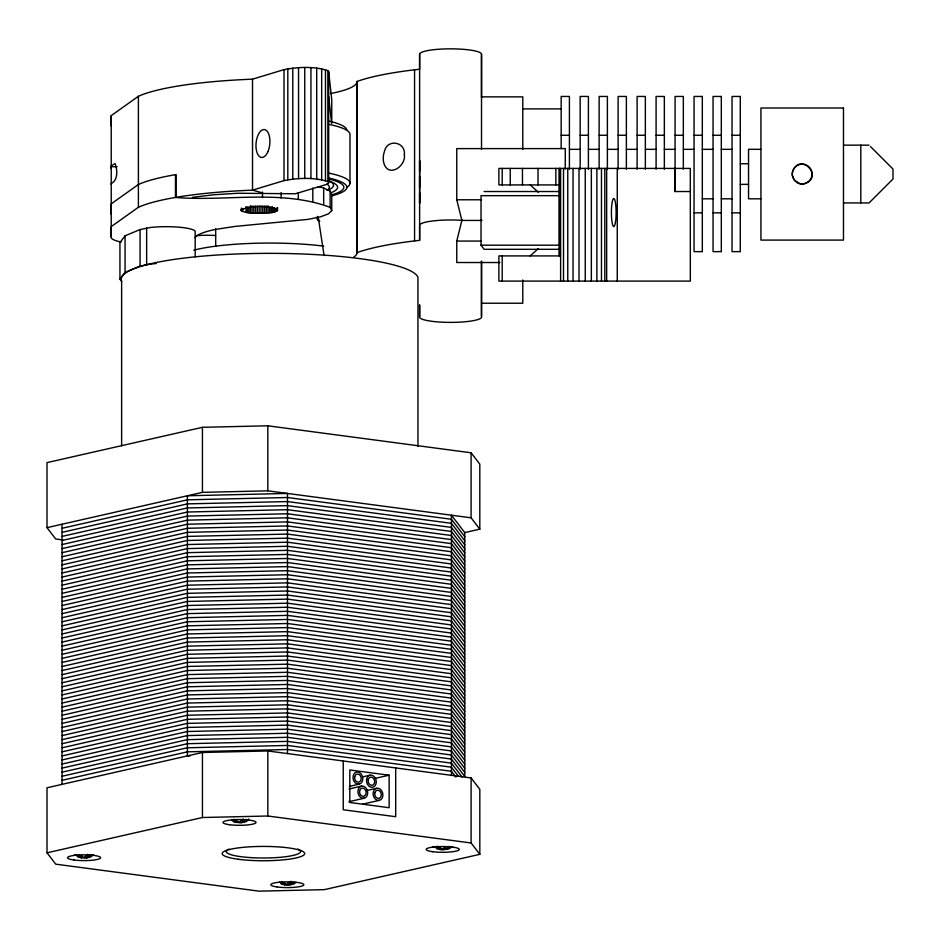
<?xml version="1.0" encoding="UTF-8"?>
<svg xmlns="http://www.w3.org/2000/svg" width="940" height="940" viewBox="0 0 940 940"><rect width="100%" height="100%" fill="white"/><g stroke="black" fill="none" stroke-linecap="round" stroke-linejoin="round"><path stroke-width="1.41" d="M111.225 184.358L111.225 183.594C118.252 180.128 117.43 169.6 115.068 163.513L111.225 165.91L111.225 168.73M121.037 242.003A41.865 7.273 0 0 1 111.225 237.08L111.225 226.599L138.403 207.282A159.283 27.66 0 0 1 173.501 197.776L175.475 197.459C226.27 201.642 281.142 189.163 330.128 207.341L331.749 210.619L328.424 213.862L320.376 216.846L308.167 219.361L234.753 226.446L215.436 229.43A90.263 15.675 0 0 0 197.447 235.364L194.909 237.573M111.225 214.32L111.225 203.827L138.403 184.51A159.283 27.66 0 0 1 173.501 175.016L176.086 174.593L176.086 197.353L183.042 196.213A159.283 27.66 0 0 1 252.519 190.15L284.009 180.609C298.333 177.907 313.878 177.084 327.872 181.608L328.683 182.677L327.872 183.758L325.475 184.757L295.43 193.758L237.902 193.252L213.591 194.78L192.383 197.353M111.225 126.113L111.225 115.62L138.392 96.303A159.283 27.66 0 0 1 252.519 79.171L284.009 69.63C298.333 66.94 313.866 66.106 327.86 70.641L328.683 71.71L331.749 99.652L331.749 122.987M317.356 216.388L317.356 219.279L319.095 221.582M419.616 192.641L419.628 203.369L419.616 160.446L419.628 171.186M481.515 261.52L481.503 316.51A31.067 5.393 0 0 1 450.565 322.385A31.067 5.393 0 0 1 419.616 316.51L419.616 305.241M481.515 149.284L481.515 54.215A30.95 5.37 0 0 0 450.577 48.845A30.95 5.37 0 0 0 419.616 54.226L419.616 69.243L408.512 70.547A172.983 30.056 0 0 0 356.883 81.498L356.765 82.697A102.977 17.884 0 0 1 330.422 93.565M481.503 97.631L481.515 54.215M419.616 187.471L419.616 176.356M356.965 81.498L356.765 253.824A102.977 17.884 0 0 1 353.405 257.372M499.892 262.519L456.758 262.519L456.758 241.063L461.869 220.418L456.758 199.785L456.758 148.602L565.269 148.602L565.269 169.083M277.664 210.372C268.065 204.744 251.05 205.461 240.605 210.055C246.069 214.144 254.411 212.746 261.003 213.263C265.961 211.993 277.899 215.049 277.664 207.493M195.179 256.843L195.179 231.969A28.976 5.029 0 0 0 180.727 227.351A28.976 5.029 0 0 0 150.447 227.48L140.072 229.536L125.067 235.834L119.944 242.579L119.944 279.168L121.66 281.413M119.944 279.168L125.067 272.412L140.084 266.126L150.447 264.07A28.976 5.029 0 0 1 156.146 263.564M445.701 846.94L442.446 848.996L438.193 847.105A10.152 7.943 77.2 0 1 437.194 846.141M530.207 255.915L538.338 248.583M244.083 822.101L240.828 822.923L236.575 822.277M291.917 884.387L286.888 885.245L284.409 884.564A10.152 6.075 -82.4 0 1 283.645 883.894M86.492 855.13L86.492 857.68L89.746 855.623A10.152 6.075 -82.4 0 0 90.51 854.601M241.933 819.833L241.933 822.371L245.187 820.315A10.152 6.075 -82.4 0 0 245.951 819.304M289.767 882.12L289.767 884.669L293.022 882.601A10.152 6.075 -82.4 0 0 293.785 881.591M445.207 846.811L445.207 849.361L448.462 847.304A10.152 6.075 -82.4 0 0 449.214 846.282M451.423 775.336L451.423 515.202L464.771 532.581L479.811 529.161L479.811 464.137L471.093 452.786L267.818 425.797L202.441 427.312L47 462.621L47 527.645L55.719 538.996L62.745 539.936M47 527.645L202.441 492.349L267.818 490.833L471.093 517.811L479.811 529.161M62.04 528.292L187.401 499.822L287.487 497.507L451.423 519.268L464.771 536.646M62.04 532.357L187.401 503.887L287.487 501.572L451.423 523.333L464.771 540.712M62.04 536.423L187.401 507.953L287.487 505.638L451.423 527.399L464.771 544.777M62.04 540.488L187.401 512.018L287.487 509.703L451.423 531.464L464.771 548.843M62.04 544.554L187.401 516.084L287.487 513.769L451.423 535.53L464.771 552.908M62.04 548.619L187.401 520.149L287.487 517.834L451.423 539.595L464.771 556.973M62.04 552.685L187.401 524.215L287.487 521.888L451.423 543.649L464.771 561.039M62.052 556.75L187.401 528.28L287.487 525.954L451.423 547.715L464.771 565.105M62.052 560.816L187.401 532.346L287.487 530.019L451.423 551.78L464.771 569.17M62.052 564.881L187.401 536.411L287.487 534.085L451.423 555.846L464.771 573.224M62.052 568.947L187.401 540.476L287.487 538.15L451.423 559.911L464.771 577.289M62.052 573.012L187.401 544.542L287.487 542.216L451.423 563.976L464.771 581.355M62.052 577.078L187.401 548.607L287.487 546.281L451.423 568.042L464.771 585.42M62.052 581.131L187.401 552.661L287.487 550.346L451.423 572.107L464.771 589.486M62.052 585.197L187.401 556.727L287.487 554.412L451.423 576.173L464.771 593.551M62.052 589.263L187.401 560.792L287.487 558.478L451.423 580.239L464.771 597.617M62.052 593.328L187.401 564.858L287.487 562.543L451.423 584.304L464.771 601.682M62.052 597.394L187.401 568.923L287.487 566.609L451.423 588.37L464.771 605.748M62.052 601.459L187.401 572.989L287.487 570.674L451.423 592.435L464.771 609.813M62.052 605.525L187.401 577.054L287.499 574.728L451.423 596.489L464.771 613.879M62.052 609.59L187.401 581.12L287.499 578.793L451.423 600.554L464.771 617.944M62.052 613.655L187.401 585.185L287.499 582.859L451.423 604.62L464.771 622.01M62.052 617.721L187.401 589.251L287.499 586.924L451.423 608.685L464.771 626.064M62.052 621.786L187.401 593.316L287.499 590.99L451.423 612.751L464.771 630.129M62.052 625.852L187.401 597.382L287.499 595.055L451.423 616.816L464.771 634.195M62.052 629.918L187.401 601.447L287.499 599.121L451.423 620.882L464.771 638.26M62.052 633.971L187.401 605.501L287.499 603.186L451.423 624.947L464.771 642.326M62.052 638.037L187.401 609.567L287.499 607.252L451.423 629.013L464.771 646.391M62.052 642.102L187.401 613.632L287.499 611.317L451.423 633.078L464.771 650.457M62.052 646.168L187.401 617.698L287.499 615.383L451.423 637.144L464.771 654.522M62.052 650.233L187.401 621.763L287.499 619.448L451.423 641.209L464.771 658.587M62.052 654.299L187.401 625.829L287.499 623.514L451.423 645.275L464.771 662.653M62.052 658.364L187.401 629.894L287.499 627.567L451.423 649.329L464.771 666.718M62.052 662.43L187.401 633.959L287.499 631.633L451.423 653.394L464.771 670.784M62.052 666.495L187.401 638.025L287.499 635.698L451.423 657.459L464.771 674.85M62.052 670.561L187.401 642.091L287.499 639.764L451.423 661.525L464.771 678.903M62.052 674.626L187.401 646.156L287.499 643.83L451.423 665.591L464.771 682.969M62.052 678.692L187.401 650.221L287.499 647.895L451.423 669.656L464.771 687.034M62.052 682.757L187.401 654.287L287.499 651.961L451.423 673.721L464.771 691.1M62.052 686.811L187.401 658.341L287.499 656.026L451.423 677.787L464.771 695.165M62.052 690.877L187.401 662.406L287.499 660.091L451.423 681.852L464.771 699.231M62.052 694.942L187.401 666.472L287.499 664.157L451.423 685.918L464.771 703.296M62.052 699.008L187.401 670.537L287.499 668.223L451.423 689.984L464.771 707.362M62.052 703.073L187.401 674.603L287.499 672.288L451.423 694.049L464.771 711.427M62.052 707.139L187.401 678.668L287.499 676.342L451.423 698.115L464.771 715.493M62.052 711.204L187.401 682.734L287.499 680.407L451.423 702.168L464.771 719.558M62.052 715.269L187.401 686.799L287.499 684.473L451.423 706.234L464.771 723.624M62.052 719.335L187.401 690.865L287.499 688.538L451.423 710.299L464.771 727.689M62.052 723.4L187.401 694.93L287.499 692.604L451.423 714.365L464.771 731.743M62.052 727.466L187.401 698.996L287.499 696.669L451.423 718.43L464.771 735.809M62.052 731.532L187.401 703.061L287.499 700.735L451.423 722.496L464.771 739.874M62.052 735.597L187.401 707.127L287.499 704.8L451.423 726.561L464.771 743.94M62.052 739.651L187.401 711.181L287.499 708.866L451.423 730.627L464.771 748.005M62.052 743.716L187.401 715.246L287.499 712.931L451.423 734.692L464.771 752.07M62.052 747.782L187.401 719.312L287.499 716.997L451.423 738.758L464.771 756.136M62.052 751.847L187.401 723.377L287.499 721.062L451.423 742.823L464.771 760.202M62.052 755.913L187.401 727.443L287.499 725.128L451.423 746.889L464.771 764.267M62.052 759.978L187.412 731.508L287.499 729.182L451.423 750.954L464.771 768.332M62.052 764.044L187.412 735.573L287.499 733.247L451.423 755.008L464.771 772.398M62.052 768.109L187.412 739.639L287.499 737.312L451.423 759.073L464.771 776.464L464.771 532.581M62.052 772.175L187.412 743.705L287.499 741.378L451.423 763.139L462.104 777.051M62.052 776.24L187.412 747.77L287.499 745.443L451.423 767.205L458.544 776.475M62.052 780.306L187.412 751.836L287.499 749.509L451.423 771.27L455.877 777.063M202.453 752.482L47.012 787.779L47.012 852.815L55.73 864.166L259.005 891.155L324.382 889.639L479.823 854.331L479.823 789.306L471.105 777.944L267.829 750.966L202.453 752.482L202.453 817.518L47.012 852.815M363.146 776.757L370.113 775.171M375.213 778.355L389.137 775.195L389.137 807.718L349.798 802.49L349.798 769.977L389.137 775.195M349.421 786.38L359.162 784.16A6.192 4.841 77.2 0 0 361.371 774.255A6.192 4.841 77.2 0 0 353.146 775.9A6.192 4.841 77.2 0 0 359.162 784.16M348.998 788.989L361.536 786.134M366.976 790.47L376.728 788.261M348.764 801.738L364.086 798.248A6.192 4.841 77.2 0 0 366.283 788.343A6.192 4.841 77.2 0 0 358.058 789.988A6.192 4.841 77.2 0 0 364.086 798.248M362.558 804.17L379.278 800.375A6.192 4.841 77.2 0 0 381.476 790.47A6.192 4.841 77.2 0 0 373.251 792.103A6.192 4.841 77.2 0 0 379.278 800.375M81.627 855.247L81.627 857.797L78.373 857.209A10.152 6.075 -82.4 0 1 76.939 855.682M440.343 846.928L440.343 849.478L437.088 848.891A10.152 6.075 -82.4 0 1 436.325 848.221M356.965 252.625A173.042 30.045 0 0 1 414.575 240.91L419.628 240.358L419.616 54.226M190.303 755.831L187.412 755.901L187.401 495.768L287.487 493.441L287.499 753.575M202.453 817.518L267.829 816.002L471.105 842.98L479.823 854.331M481.503 96.867L522.781 96.867L522.781 149.401M522.781 108.887L561.168 108.899M561.168 135.254L569.417 135.254M580.156 135.254L588.405 135.254M599.133 135.254L607.393 135.254M618.12 135.254L626.381 135.254M637.109 135.254L645.357 135.254M656.096 135.254L664.345 135.254M675.084 135.254L683.333 135.254M694.061 135.254L702.321 135.254M713.049 135.254L721.309 135.254M732.037 135.254L740.285 135.254M843.474 145.16L869.042 145.16M569.417 149.343L580.156 149.343M588.405 149.343L599.133 149.343M607.393 149.343L618.12 149.343M626.381 149.343L637.109 149.343M645.357 149.343L656.096 149.343M664.345 149.343L675.084 149.343M683.333 149.343L694.061 149.343M702.321 149.343L713.049 149.343M721.309 149.343L732.037 149.343M740.285 163.736L748.545 163.736M740.285 184.369L748.545 184.369M560.205 184.922L498.882 184.922L498.882 168.413L690.324 168.413L690.324 281.095L498.882 281.095L498.882 255.915L560.616 255.915M484.1 191.525L560.264 191.525M690.324 191.525L674.685 191.525L674.685 168.413M560.158 195.661L481.022 195.661L481.022 245.187L484.1 249.312L560.264 249.312M702.321 198.81L713.049 198.81M721.309 198.81L732.037 198.81M760.93 198.81L748.545 198.81L748.545 149.284L760.93 149.343M456.758 199.785L481.468 199.785M843.474 202.934L869.065 202.934L893 179L893 169.094L870.464 146.558M694.061 212.839L702.321 212.839M713.049 212.839L721.309 212.839M732.037 212.839L740.285 212.839M461.869 220.418L482.067 220.418M456.758 241.063L481.468 241.063M481.022 245.187L560.158 245.187M481.503 303.232L522.781 303.232L522.781 279.979M111.225 166.686L117.077 166.721M241.933 822.371L246.186 821.619A10.152 7.943 77.2 0 0 248.806 818.94M445.207 849.361L449.461 848.609A10.152 7.943 77.2 0 0 451.329 846.999M86.492 857.68L90.745 856.928A10.152 7.943 77.2 0 0 92.625 855.318M289.767 884.669L294.02 883.906A10.152 7.943 77.2 0 0 295.9 882.296M440.343 849.478L436.089 847.586A10.152 7.943 77.2 0 1 435.091 846.611M81.627 857.797L77.374 855.905A10.152 7.943 77.2 0 1 76.387 854.93M318.249 186.637L323.666 187.988L330.128 191.079L331.749 194.357L331.749 210.619M262.471 192.888L252.519 190.15L252.519 79.171M81.134 857.574L85.399 858.22L88.642 857.398A10.152 7.943 77.2 0 0 89.641 856.693M530.207 184.922L538.338 192.265M792.62 176.555L794.453 180.21L799.529 183.582A9.247 8.601 0 0 0 804.241 183.723C824.451 177.449 800.692 151.481 792.69 171.256A9.153 8.437 90 0 0 792.608 176.555M318.225 217.199L324.1 255.598M328.683 96.514L331.597 123.058M419.628 240.358L419.628 225.341A30.95 5.37 0 0 1 462.41 220.383M860.805 145.16L860.805 202.934M683.333 169.235L683.333 96.456L675.084 96.456L675.061 191.525M664.345 169.235L664.345 96.456L656.096 96.456L656.096 169.235M645.357 169.235L645.357 96.456L637.109 96.456L637.109 169.235M626.381 169.235L626.381 96.456L618.12 96.456L618.12 169.235M617.263 168.413L617.263 281.095M607.393 169.235L607.393 96.456L599.133 96.456L599.133 169.235M606.664 168.413L606.664 281.095M604.808 168.413L604.808 281.095M601.471 168.413L601.471 281.095M596.877 168.413L596.877 281.095M591.342 168.413L591.342 281.095M588.405 169.235L588.405 96.456L580.156 96.456L580.156 169.235M585.244 168.413L585.244 281.095M579.005 168.413L579.005 281.095M573.036 168.413L573.036 281.095M569.417 169.235L569.417 96.456L561.168 96.456L561.168 148.508M567.76 168.413L567.76 281.095M563.518 168.413L563.518 281.095M560.616 168.413L560.616 281.095M559.488 168.413L559.488 255.915M559.241 168.413L559.241 255.915M555.846 168.413L555.846 184.922M538.009 168.413L538.009 184.922M522.464 168.413L522.464 184.922M510.244 168.413L510.244 184.922M502.207 168.413L502.207 184.922M502.207 255.915L502.207 281.095M481.503 261.085L481.503 316.51M471.093 452.786L471.093 517.811M471.105 777.944L471.105 842.98M419.616 304.807L419.616 316.51M417.959 446.347L417.947 277.218A148.579 25.803 0 0 0 258.653 253.424A148.579 25.803 0 0 0 121.624 281.095L121.624 445.854M414.564 69.795L414.575 240.91M395.693 767.933L395.693 816.707L343.241 809.751L343.241 760.977M356.871 82.085L356.871 253.213M349.986 183.218L349.986 134.444A90.804 15.769 0 0 0 329.188 124.409M330.128 191.079L330.128 207.341M328.683 71.71L328.683 182.677M327.86 70.641L327.872 181.608M325.475 69.63L325.475 180.609M323.666 187.988L323.677 204.238M321.668 68.773L321.668 179.74M316.71 68.115L316.721 179.082M312.82 188L312.82 201.548M310.94 67.692L310.94 178.671M304.748 67.551L304.748 178.53M298.544 67.704L298.556 178.671M298.321 192.653L298.321 199.421M292.775 68.115L292.775 179.082M287.816 68.773L287.816 179.74M287.663 882.601L287.663 885.139M284.009 69.63L284.009 180.609M281.142 192.606L281.142 198.023M277.394 207.811L277.394 210.678M276.959 208.116L276.959 210.983M276.337 208.422L276.337 211.288M275.561 208.704L275.561 211.571M274.621 207.54L274.621 211.841M273.54 207.799L273.54 212.099M272.318 206.589L272.318 212.334M270.967 206.8L270.967 212.546M269.498 207L269.498 212.734M267.935 205.719L267.935 212.898M267.818 425.797L267.818 490.833M267.829 750.966L267.829 816.002M266.29 205.86L266.29 213.028M264.575 205.966L264.575 213.133M262.8 206.036L262.8 213.216M262.471 192.03L262.471 197.447M261.003 206.083L261.003 213.263M259.182 206.107L259.182 213.274M257.36 206.083L257.36 213.263M255.562 206.036L255.562 213.216M253.788 205.966L253.788 213.133M252.073 205.86L252.073 213.028M250.428 205.719L250.428 212.898M248.865 207L248.865 212.734M247.396 206.812L247.396 212.546M246.045 206.589L246.045 212.334M242.802 208.704L242.802 211.571M242.026 208.422L242.026 211.288M241.404 208.116L241.404 210.983M215.695 228.855L215.707 246.139M202.441 427.312L202.441 492.349M175.475 174.687L175.475 197.459M146.64 228.056L146.64 264.634M140.072 229.536L140.084 266.126M138.392 96.303L138.403 207.282M125.067 235.834L125.067 272.412M111.225 115.62L111.225 237.08M62.04 524.238L62.052 784.371M329.188 173.183A90.804 15.769 0 0 1 346.884 187.307M328.918 178.964A84.612 14.688 0 0 1 332.454 194.639M328.73 180.997A78.419 13.618 0 0 1 331.632 192.5M328.765 121.107A87.702 15.228 0 0 1 346.884 130.378M328.765 178.013A87.702 15.228 0 0 1 331.468 195.908M329 180.844A74.295 12.902 0 0 1 329 189.668M326.956 184.134A70.159 12.185 0 0 1 326.956 190.444M196.013 235.67A28.987 5.029 0 0 1 215.589 235.47M297.71 849.067A37.142 6.451 0 0 1 263.482 857.997A37.142 6.451 0 0 1 229.078 849.09M452.61 846.658A12.384 2.15 0 0 1 450.331 847.058M435.255 847.058A12.384 2.15 0 0 1 432.964 846.658M93.894 854.977A12.384 2.15 0 0 1 91.615 855.377M76.54 855.377A12.384 2.15 0 0 1 74.248 854.977M78.49 854.46A10.152 7.943 77.2 0 0 79.477 855.423L83.742 857.315L86.997 855.259A10.152 6.075 -82.4 0 0 87.749 854.237M281.765 881.438A10.152 7.943 77.2 0 0 282.752 882.413L287.005 884.293L290.26 882.237A10.152 6.075 -82.4 0 0 291.024 881.227M280.896 883.53A10.152 6.075 -82.4 0 0 281.647 884.199L284.902 884.775L280.649 882.895A10.152 7.943 77.2 0 1 279.65 881.92M293.785 882.778A10.152 7.943 77.2 0 1 292.904 883.682M448.345 848.374A10.152 7.943 77.2 0 1 447.358 849.079L442.329 849.948L439.838 849.255A10.152 6.075 -82.4 0 1 439.086 848.585M233.05 821.243A10.152 6.075 -82.4 0 0 233.813 821.913L237.068 822.488L232.814 820.608A10.152 7.943 77.2 0 1 231.816 819.633M243.19 818.94A10.152 6.075 -82.4 0 1 242.426 819.95L239.171 822.007L234.918 820.127A10.152 7.943 77.2 0 1 233.931 819.151M193.805 250.204A90.804 15.769 0 0 1 323.701 246.139M404.353 154.888C406.139 165.252 390.182 177.401 384.507 165.052A13.783 9.036 -81.2 0 1 384.507 151.234C387.257 138.474 405.998 141.693 404.353 154.888M702.321 96.456L694.061 96.456L694.061 251.638L702.321 251.638L702.321 96.456M721.309 96.456L713.049 96.456L713.049 251.638L721.309 251.638L721.309 96.456M740.285 96.456L732.037 96.456L732.037 251.638L740.285 251.638L740.285 96.456M843.474 108.006L760.93 108.006L760.93 240.088L843.474 240.088L843.474 108.006M319.671 221.076L317.356 219.279L319.553 221.112M267.865 151.798A14.03 6.874 -84.3 0 0 264.739 129.626A14.03 6.874 -84.3 0 0 256.197 149.143A14.03 6.874 -84.3 0 0 267.865 151.798M238.349 859.266A41.278 7.167 0 0 0 304.349 854.495A41.278 7.167 0 0 0 247.561 846.964A41.278 7.167 0 0 0 238.349 859.266M229.478 824.709A16.509 2.867 0 0 0 255.868 822.806A16.509 2.867 0 0 0 233.155 819.786A16.509 2.867 0 0 0 229.478 824.709M432.741 851.699A16.509 2.867 0 0 0 459.143 849.784A16.509 2.867 0 0 0 436.43 846.764A16.509 2.867 0 0 0 432.741 851.699M277.312 886.996A16.509 2.867 0 0 0 303.702 885.092A16.509 2.867 0 0 0 280.99 882.073A16.509 2.867 0 0 0 277.312 886.996M74.037 860.018A16.509 2.867 0 0 0 100.439 858.102A16.509 2.867 0 0 0 77.715 855.083A16.509 2.867 0 0 0 74.037 860.018M354.732 776.628A4.124 3.231 77.2 0 0 358.739 782.139A4.124 3.231 77.2 0 0 360.208 775.535A4.124 3.231 77.2 0 0 354.732 776.628M366.635 779.025A6.192 4.841 77.2 0 0 372.663 787.285A6.192 4.841 77.2 0 0 374.86 777.38A6.192 4.841 77.2 0 0 366.635 779.025M368.221 779.754A4.124 3.231 77.2 0 0 372.228 785.264A4.124 3.231 77.2 0 0 373.709 778.661A4.124 3.231 77.2 0 0 368.221 779.754M359.644 790.728A4.124 3.231 77.2 0 0 363.663 796.239A4.124 3.231 77.2 0 0 365.131 789.624A4.124 3.231 77.2 0 0 359.644 790.728M374.837 792.843A4.124 3.231 77.2 0 0 378.855 798.354A4.124 3.231 77.2 0 0 380.324 791.75A4.124 3.231 77.2 0 0 374.837 792.843M797.249 182.63A9.905 9.905 0 0 0 812.101 174.053A9.905 9.905 0 0 0 797.249 165.464A9.905 9.905 0 0 0 797.249 182.63M615.418 222.475A14.03 2.35 -90 0 0 614.372 198.998A14.03 2.35 -90 0 0 611.493 216.188A14.03 2.35 -90 0 0 615.418 222.475"/></g></svg>
